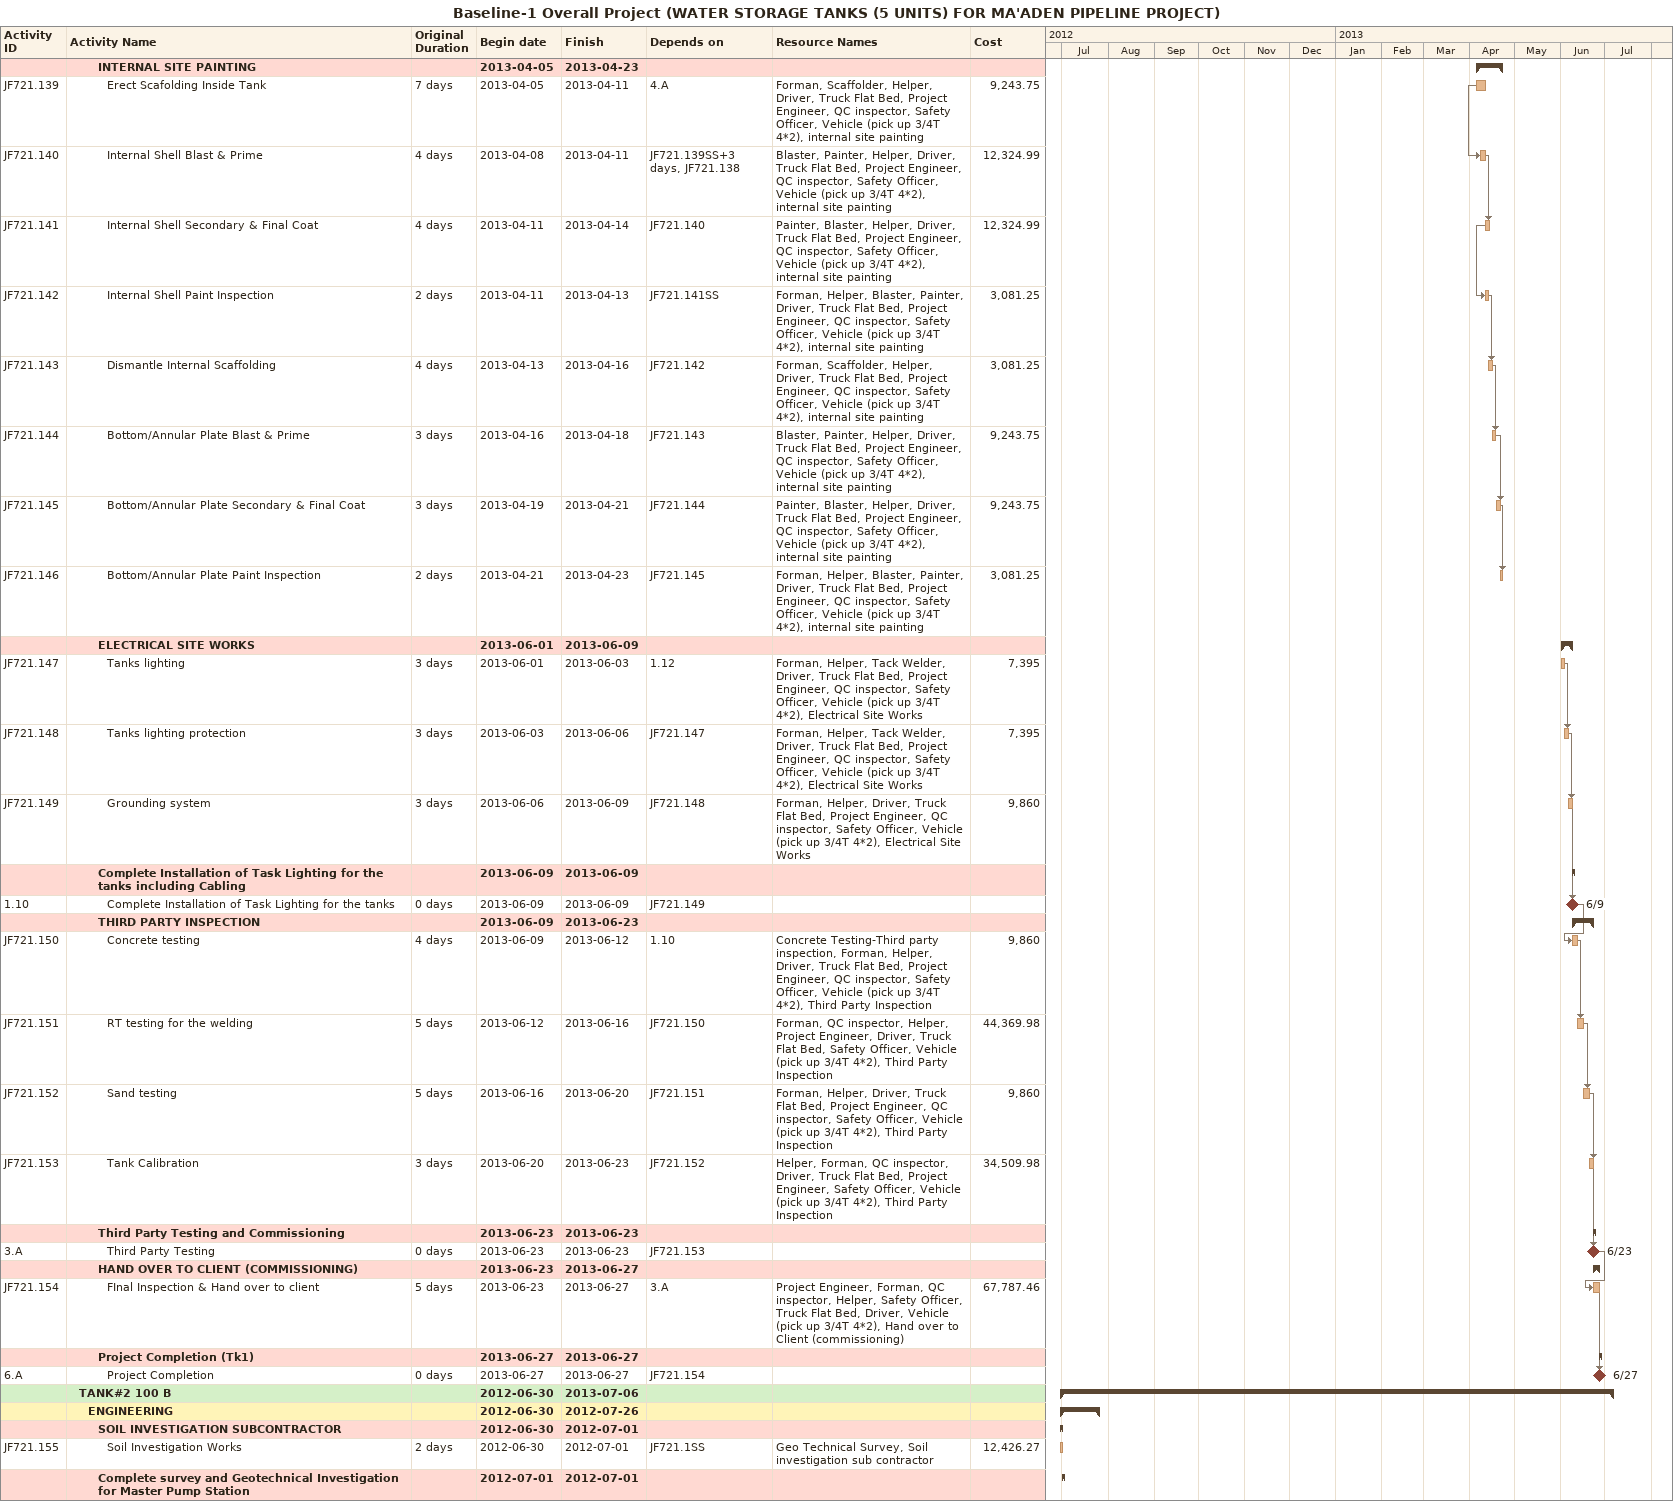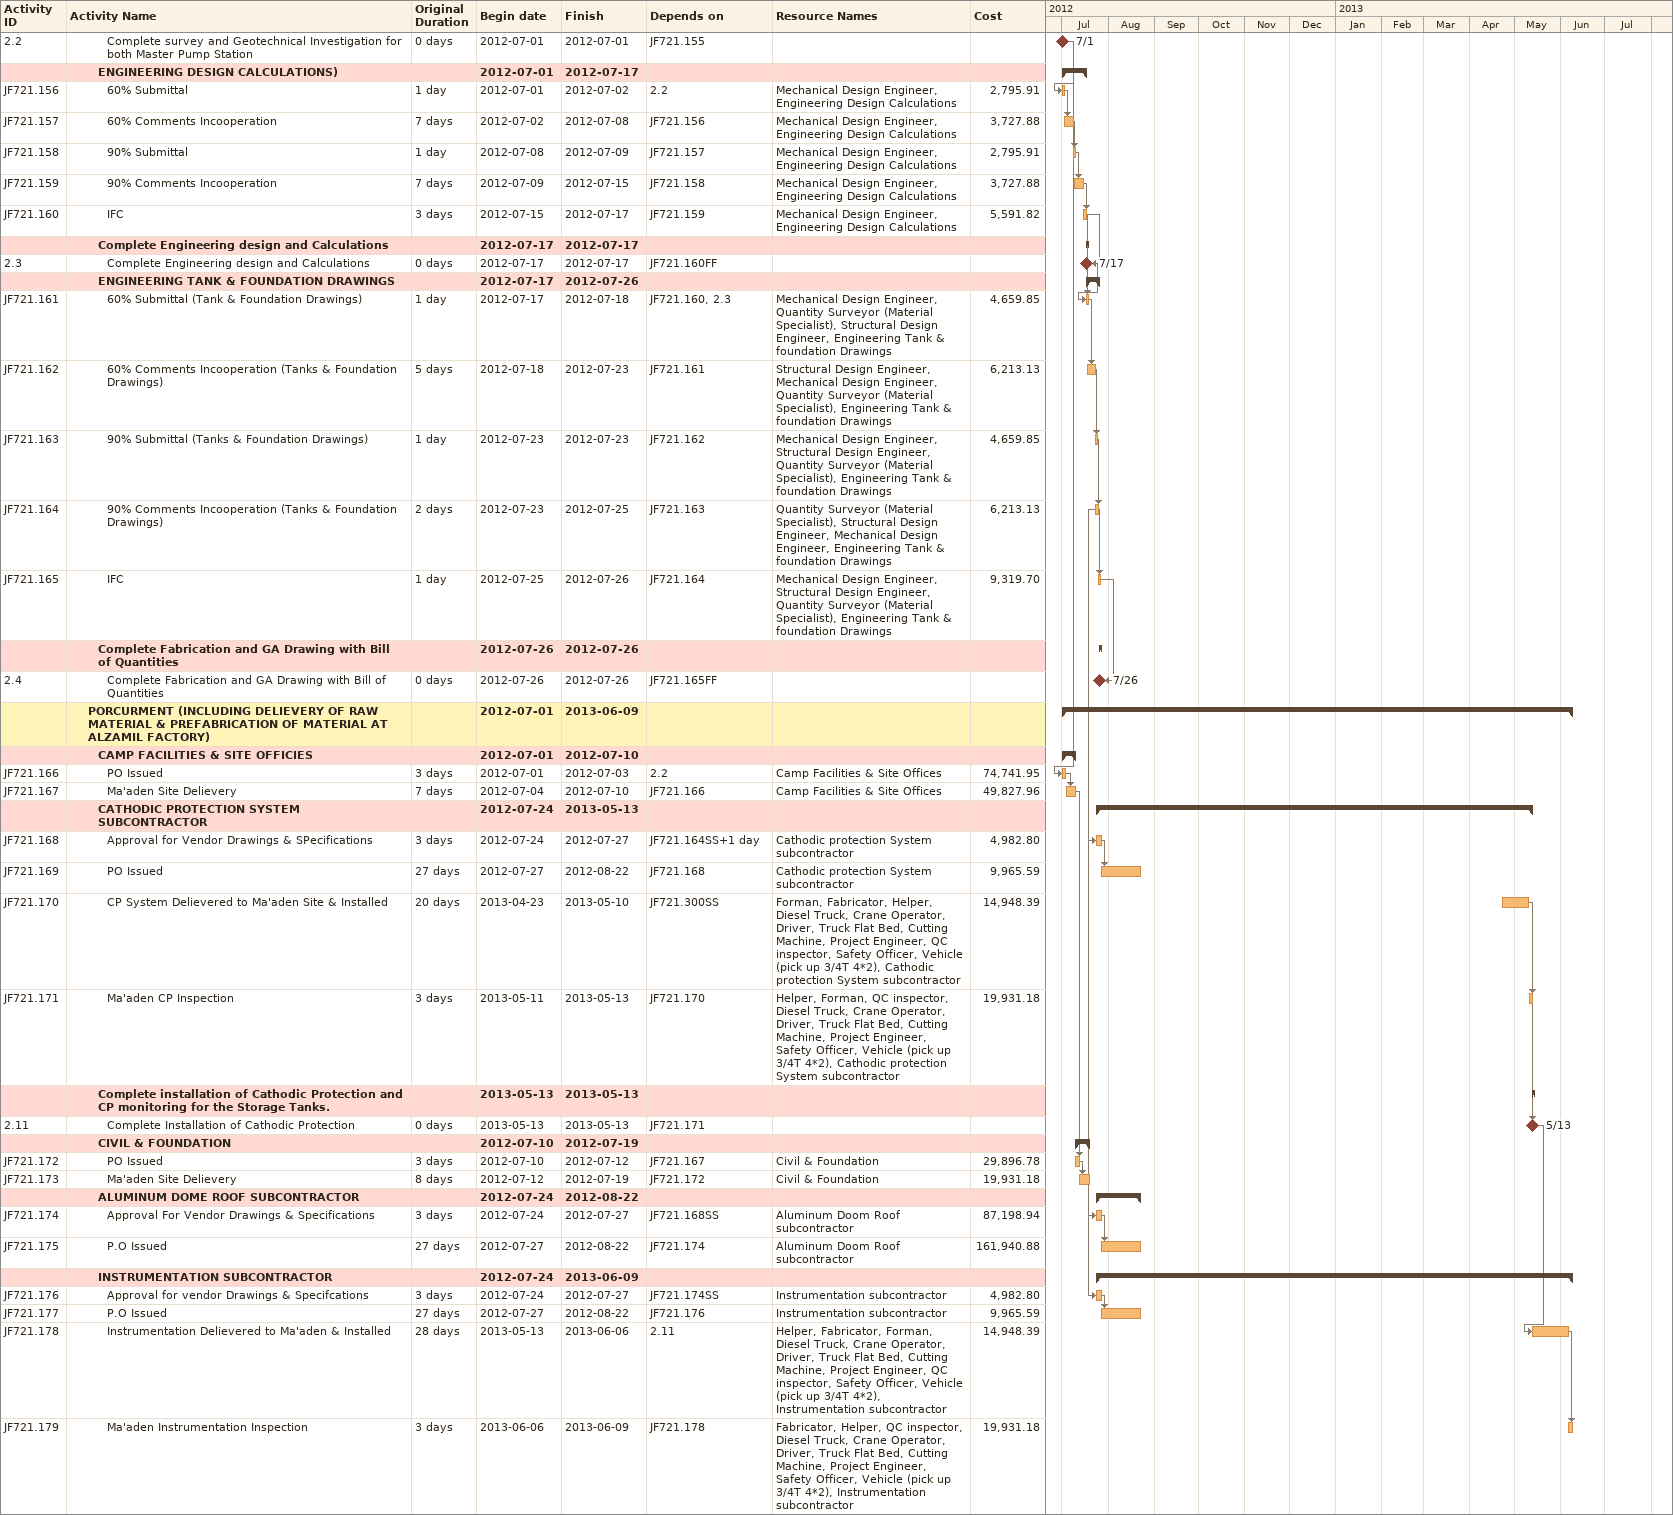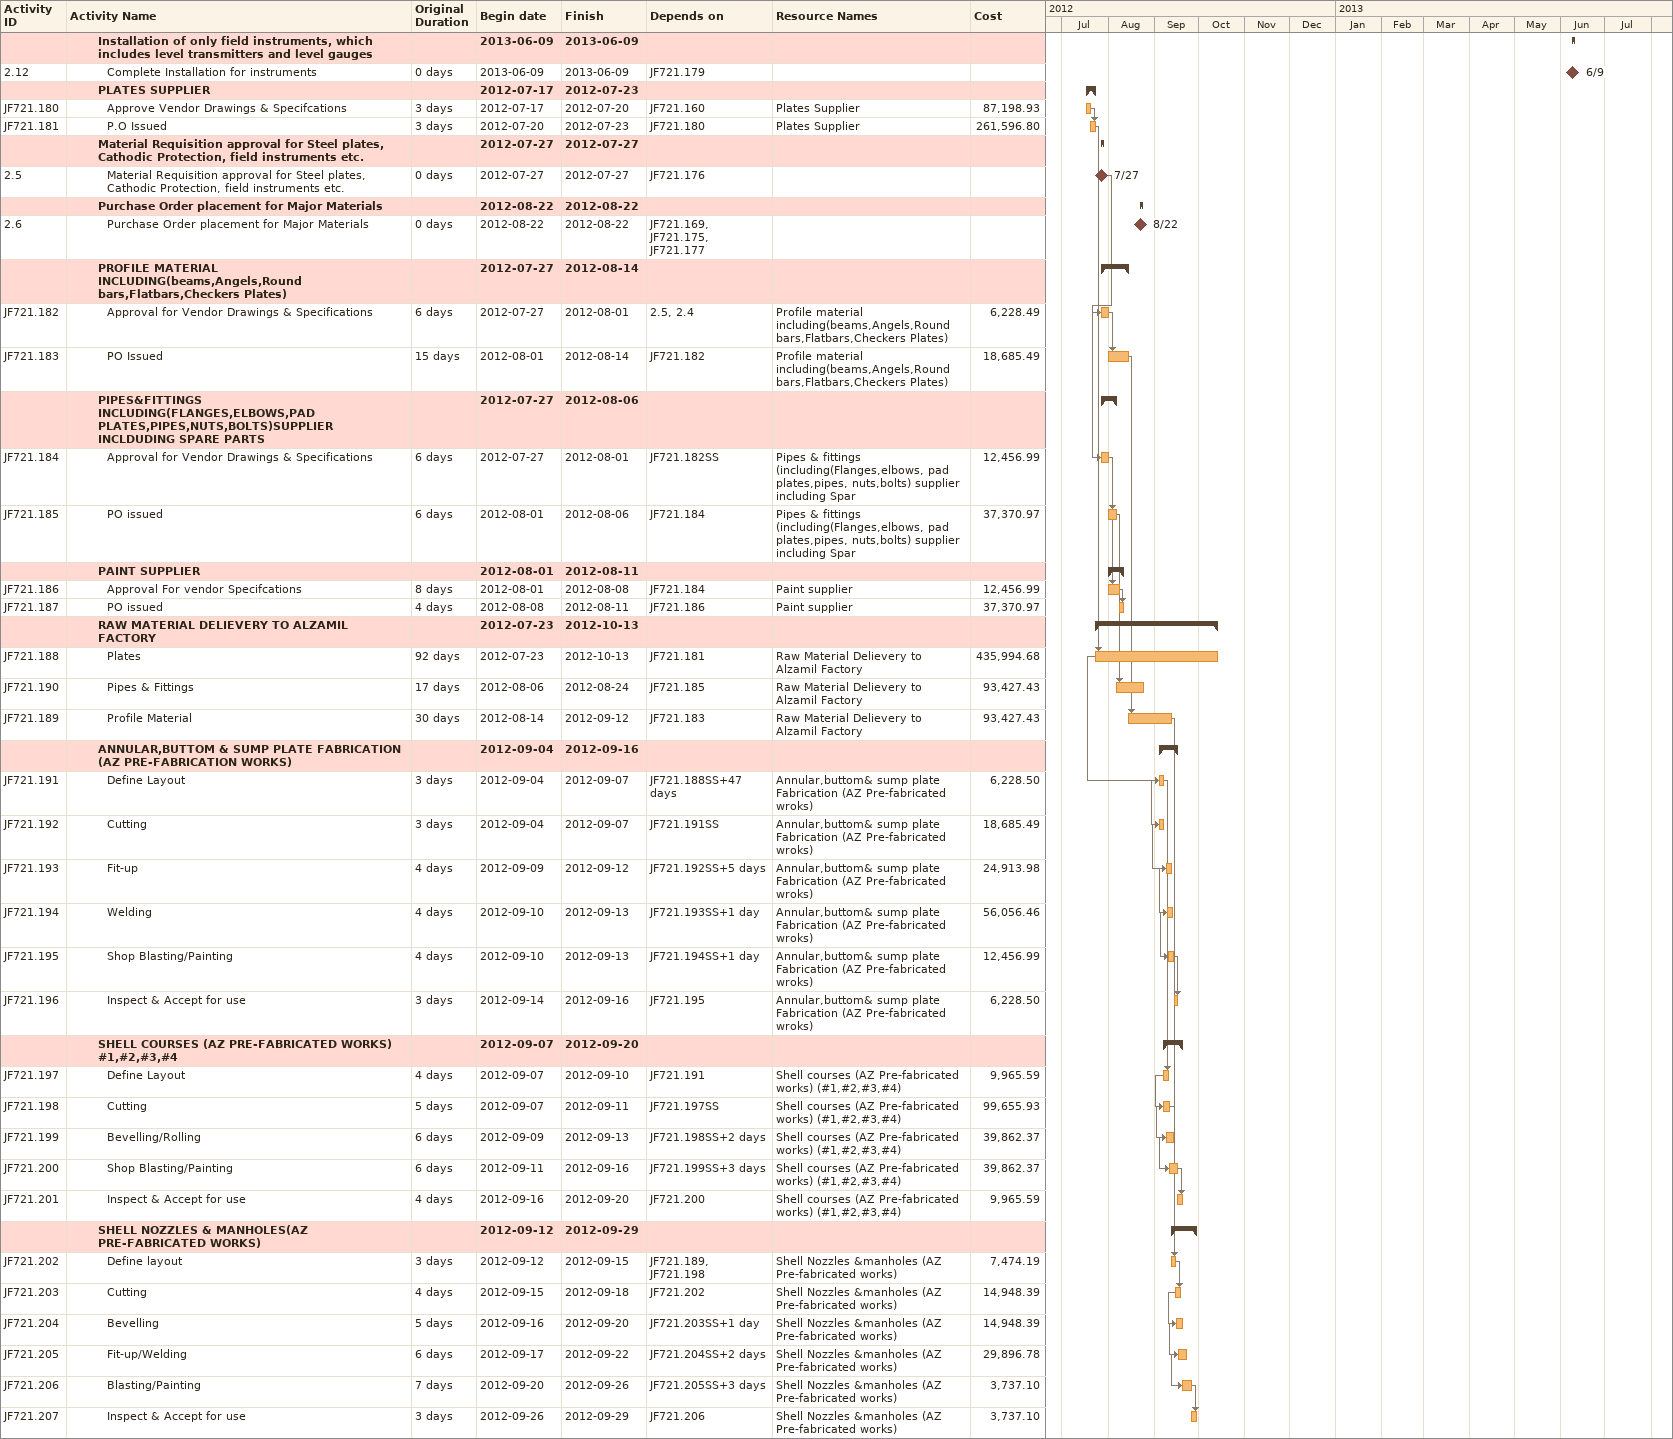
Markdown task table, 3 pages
Baseline-1 Overall Project (WATER STORAGE TANKS (5 UNITS) FOR MA'ADEN PIPELINE PROJECT)

| ID | Level | Task | Original duration | Start | Finish | Predecessors | Resources | Cost |
|---|---|---|---|---|---|---|---|---|
|  | 4 | **INTERNAL SITE PAINTING** |  | 2013-04-05 | 2013-04-23 |  |  |  |
| JF721.139 | 5 | Erect Scafolding Inside Tank | 7d | 2013-04-05 | 2013-04-11 | 4.A | Forman, Scaffolder, Helper, Driver, Truck Flat Bed, Project Engineer, QC inspector, Safety Officer, Vehicle (pick up 3/4T 4*2), internal site painting | 9243.75 |
| JF721.140 | 5 | Internal Shell Blast & Prime | 4d | 2013-04-08 | 2013-04-11 | JF721.139SS+3d, JF721.138 | Blaster, Painter, Helper, Driver, Truck Flat Bed, Project Engineer, QC inspector, Safety Officer, Vehicle (pick up 3/4T 4*2), internal site painting | 12324.99 |
| JF721.141 | 5 | Internal Shell Secondary & Final Coat | 4d | 2013-04-11 | 2013-04-14 | JF721.140 | Painter, Blaster, Helper, Driver, Truck Flat Bed, Project Engineer, QC inspector, Safety Officer, Vehicle (pick up 3/4T 4*2), internal site painting | 12324.99 |
| JF721.142 | 5 | Internal Shell Paint Inspection | 2d | 2013-04-11 | 2013-04-13 | JF721.141SS | Forman, Helper, Blaster, Painter, Driver, Truck Flat Bed, Project Engineer, QC inspector, Safety Officer, Vehicle (pick up 3/4T 4*2), internal site painting | 3081.25 |
| JF721.143 | 5 | Dismantle Internal Scaffolding | 4d | 2013-04-13 | 2013-04-16 | JF721.142 | Forman, Scaffolder, Helper, Driver, Truck Flat Bed, Project Engineer, QC inspector, Safety Officer, Vehicle (pick up 3/4T 4*2), internal site painting | 3081.25 |
| JF721.144 | 5 | Bottom/Annular Plate Blast & Prime | 3d | 2013-04-16 | 2013-04-18 | JF721.143 | Blaster, Painter, Helper, Driver, Truck Flat Bed, Project Engineer, QC inspector, Safety Officer, Vehicle (pick up 3/4T 4*2), internal site painting | 9243.75 |
| JF721.145 | 5 | Bottom/Annular Plate Secondary & Final Coat | 3d | 2013-04-19 | 2013-04-21 | JF721.144 | Painter, Blaster, Helper, Driver, Truck Flat Bed, Project Engineer, QC inspector, Safety Officer, Vehicle (pick up 3/4T 4*2), internal site painting | 9243.75 |
| JF721.146 | 5 | Bottom/Annular Plate Paint Inspection | 2d | 2013-04-21 | 2013-04-23 | JF721.145 | Forman, Helper, Blaster, Painter, Driver, Truck Flat Bed, Project Engineer, QC inspector, Safety Officer, Vehicle (pick up 3/4T 4*2), internal site painting | 3081.25 |
|  | 4 | **ELECTRICAL SITE WORKS** |  | 2013-06-01 | 2013-06-09 |  |  |  |
| JF721.147 | 5 | Tanks lighting | 3d | 2013-06-01 | 2013-06-03 | 1.12 | Forman, Helper, Tack Welder, Driver, Truck Flat Bed, Project Engineer, QC inspector, Safety Officer, Vehicle (pick up 3/4T 4*2), Electrical Site Works | 7395 |
| JF721.148 | 5 | Tanks lighting protection | 3d | 2013-06-03 | 2013-06-06 | JF721.147 | Forman, Helper, Tack Welder, Driver, Truck Flat Bed, Project Engineer, QC inspector, Safety Officer, Vehicle (pick up 3/4T 4*2), Electrical Site Works | 7395 |
| JF721.149 | 5 | Grounding system | 3d | 2013-06-06 | 2013-06-09 | JF721.148 | Forman, Helper, Driver, Truck Flat Bed, Project Engineer, QC inspector, Safety Officer, Vehicle (pick up 3/4T 4*2), Electrical Site Works | 9860 |
|  | 4 | **Complete Installation of Task Lighting for the tanks including Cabling** |  | 2013-06-09 | 2013-06-09 |  |  |  |
| 1.10 | 5 | Complete Installation of Task Lighting for the tanks | 0d | 2013-06-09 | 2013-06-09 | JF721.149 |  |  |
|  | 4 | **THIRD PARTY INSPECTION** |  | 2013-06-09 | 2013-06-23 |  |  |  |
| JF721.150 | 5 | Concrete testing | 4d | 2013-06-09 | 2013-06-12 | 1.10 | Concrete Testing-Third party inspection, Forman, Helper, Driver, Truck Flat Bed, Project Engineer, QC inspector, Safety Officer, Vehicle (pick up 3/4T 4*2), Third Party Inspection | 9860 |
| JF721.151 | 5 | RT testing for the welding | 5d | 2013-06-12 | 2013-06-16 | JF721.150 | Forman, QC inspector, Helper, Project Engineer, Driver, Truck Flat Bed, Safety Officer, Vehicle (pick up 3/4T 4*2), Third Party Inspection | 44369.98 |
| JF721.152 | 5 | Sand testing | 5d | 2013-06-16 | 2013-06-20 | JF721.151 | Forman, Helper, Driver, Truck Flat Bed, Project Engineer, QC inspector, Safety Officer, Vehicle (pick up 3/4T 4*2), Third Party Inspection | 9860 |
| JF721.153 | 5 | Tank Calibration | 3d | 2013-06-20 | 2013-06-23 | JF721.152 | Helper, Forman, QC inspector, Driver, Truck Flat Bed, Project Engineer, Safety Officer, Vehicle (pick up 3/4T 4*2), Third Party Inspection | 34509.98 |
|  | 4 | **Third Party Testing and Commissioning** |  | 2013-06-23 | 2013-06-23 |  |  |  |
| 3.A | 5 | Third Party Testing | 0d | 2013-06-23 | 2013-06-23 | JF721.153 |  |  |
|  | 4 | **HAND OVER TO CLIENT (COMMISSIONING)** |  | 2013-06-23 | 2013-06-27 |  |  |  |
| JF721.154 | 5 | FInal Inspection & Hand over to client | 5d | 2013-06-23 | 2013-06-27 | 3.A | Project Engineer, Forman, QC inspector, Helper, Safety Officer, Truck Flat Bed, Driver, Vehicle (pick up 3/4T 4*2), Hand over to Client (commissioning) | 67787.46 |
|  | 4 | **Project Completion (Tk1)** |  | 2013-06-27 | 2013-06-27 |  |  |  |
| 6.A | 5 | Project Completion | 0d | 2013-06-27 | 2013-06-27 | JF721.154 |  |  |
|  | 2 | **TANK#2 100 B** |  | 2012-06-30 | 2013-07-06 |  |  |  |
|  | 3 | **ENGINEERING** |  | 2012-06-30 | 2012-07-26 |  |  |  |
|  | 4 | **SOIL INVESTIGATION SUBCONTRACTOR** |  | 2012-06-30 | 2012-07-01 |  |  |  |
| JF721.155 | 5 | Soil Investigation Works | 2d | 2012-06-30 | 2012-07-01 | JF721.1SS | Geo Technical Survey, Soil investigation sub contractor | 12426.27 |
|  | 4 | **Complete survey and Geotechnical Investigation for Master Pump Station** |  | 2012-07-01 | 2012-07-01 |  |  |  |
| 2.2 | 5 | Complete survey and Geotechnical Investigation for both Master Pump Station | 0d | 2012-07-01 | 2012-07-01 | JF721.155 |  |  |
|  | 4 | **ENGINEERING DESIGN CALCULATIONS)** |  | 2012-07-01 | 2012-07-17 |  |  |  |
| JF721.156 | 5 | 60% Submittal | 1d | 2012-07-01 | 2012-07-02 | 2.2 | Mechanical Design Engineer, Engineering Design Calculations | 2795.91 |
| JF721.157 | 5 | 60% Comments Incooperation | 7d | 2012-07-02 | 2012-07-08 | JF721.156 | Mechanical Design Engineer, Engineering Design Calculations | 3727.88 |
| JF721.158 | 5 | 90% Submittal | 1d | 2012-07-08 | 2012-07-09 | JF721.157 | Mechanical Design Engineer, Engineering Design Calculations | 2795.91 |
| JF721.159 | 5 | 90% Comments Incooperation | 7d | 2012-07-09 | 2012-07-15 | JF721.158 | Mechanical Design Engineer, Engineering Design Calculations | 3727.88 |
| JF721.160 | 5 | IFC | 3d | 2012-07-15 | 2012-07-17 | JF721.159 | Mechanical Design Engineer, Engineering Design Calculations | 5591.82 |
|  | 4 | **Complete Engineering design and Calculations** |  | 2012-07-17 | 2012-07-17 |  |  |  |
| 2.3 | 5 | Complete Engineering design and Calculations | 0d | 2012-07-17 | 2012-07-17 | JF721.160FF |  |  |
|  | 4 | **ENGINEERING TANK & FOUNDATION DRAWINGS** |  | 2012-07-17 | 2012-07-26 |  |  |  |
| JF721.161 | 5 | 60% Submittal (Tank & Foundation Drawings) | 1d | 2012-07-17 | 2012-07-18 | JF721.160, 2.3 | Mechanical Design Engineer, Quantity Surveyor (Material Specialist), Structural Design Engineer, Engineering Tank & foundation Drawings | 4659.85 |
| JF721.162 | 5 | 60% Comments Incooperation (Tanks & Foundation Drawings) | 5d | 2012-07-18 | 2012-07-23 | JF721.161 | Structural Design Engineer, Mechanical Design Engineer, Quantity Surveyor (Material Specialist), Engineering Tank & foundation Drawings | 6213.13 |
| JF721.163 | 5 | 90% Submittal (Tanks & Foundation Drawings) | 1d | 2012-07-23 | 2012-07-23 | JF721.162 | Mechanical Design Engineer, Structural Design Engineer, Quantity Surveyor (Material Specialist), Engineering Tank & foundation Drawings | 4659.85 |
| JF721.164 | 5 | 90% Comments Incooperation (Tanks & Foundation Drawings) | 2d | 2012-07-23 | 2012-07-25 | JF721.163 | Quantity Surveyor (Material Specialist), Structural Design Engineer, Mechanical Design Engineer, Engineering Tank & foundation Drawings | 6213.13 |
| JF721.165 | 5 | IFC | 1d | 2012-07-25 | 2012-07-26 | JF721.164 | Mechanical Design Engineer, Structural Design Engineer, Quantity Surveyor (Material Specialist), Engineering Tank & foundation Drawings | 9319.70 |
|  | 4 | **Complete Fabrication and GA Drawing with Bill of Quantities** |  | 2012-07-26 | 2012-07-26 |  |  |  |
| 2.4 | 5 | Complete Fabrication and GA Drawing with Bill of Quantities | 0d | 2012-07-26 | 2012-07-26 | JF721.165FF |  |  |
|  | 3 | **PORCURMENT (INCLUDING DELIEVERY OF RAW MATERIAL & PREFABRICATION OF MATERIAL AT ALZAMIL FACTORY)** |  | 2012-07-01 | 2013-06-09 |  |  |  |
|  | 4 | **CAMP FACILITIES & SITE OFFICIES** |  | 2012-07-01 | 2012-07-10 |  |  |  |
| JF721.166 | 5 | PO Issued | 3d | 2012-07-01 | 2012-07-03 | 2.2 | Camp Facilities & Site Offices | 74741.95 |
| JF721.167 | 5 | Ma'aden Site Delievery | 7d | 2012-07-04 | 2012-07-10 | JF721.166 | Camp Facilities & Site Offices | 49827.96 |
|  | 4 | **CATHODIC PROTECTION SYSTEM SUBCONTRACTOR** |  | 2012-07-24 | 2013-05-13 |  |  |  |
| JF721.168 | 5 | Approval for Vendor Drawings & SPecifications | 3d | 2012-07-24 | 2012-07-27 | JF721.164SS+1d | Cathodic protection System subcontractor | 4982.80 |
| JF721.169 | 5 | PO Issued | 27d | 2012-07-27 | 2012-08-22 | JF721.168 | Cathodic protection System subcontractor | 9965.59 |
| JF721.170 | 5 | CP System Delievered to Ma'aden Site & Installed | 20d | 2013-04-23 | 2013-05-10 | JF721.300SS | Forman, Fabricator, Helper, Diesel Truck, Crane Operator, Driver, Truck Flat Bed, Cutting Machine, Project Engineer, QC inspector, Safety Officer, Vehicle (pick up 3/4T 4*2), Cathodic protection System subcontractor | 14948.39 |
| JF721.171 | 5 | Ma'aden CP Inspection | 3d | 2013-05-11 | 2013-05-13 | JF721.170 | Helper, Forman, QC inspector, Diesel Truck, Crane Operator, Driver, Truck Flat Bed, Cutting Machine, Project Engineer, Safety Officer, Vehicle (pick up 3/4T 4*2), Cathodic protection System subcontractor | 19931.18 |
|  | 4 | **Complete installation of Cathodic Protection and CP monitoring for the Storage Tanks.** |  | 2013-05-13 | 2013-05-13 |  |  |  |
| 2.11 | 5 | Complete Installation of Cathodic Protection | 0d | 2013-05-13 | 2013-05-13 | JF721.171 |  |  |
|  | 4 | **CIVIL & FOUNDATION** |  | 2012-07-10 | 2012-07-19 |  |  |  |
| JF721.172 | 5 | PO Issued | 3d | 2012-07-10 | 2012-07-12 | JF721.167 | Civil & Foundation | 29896.78 |
| JF721.173 | 5 | Ma'aden Site Delievery | 8d | 2012-07-12 | 2012-07-19 | JF721.172 | Civil & Foundation | 19931.18 |
|  | 4 | **ALUMINUM DOME ROOF SUBCONTRACTOR** |  | 2012-07-24 | 2012-08-22 |  |  |  |
| JF721.174 | 5 | Approval For Vendor Drawings & Specifications | 3d | 2012-07-24 | 2012-07-27 | JF721.168SS | Aluminum Doom Roof subcontractor | 87198.94 |
| JF721.175 | 5 | P.O Issued | 27d | 2012-07-27 | 2012-08-22 | JF721.174 | Aluminum Doom Roof subcontractor | 161940.88 |
|  | 4 | **INSTRUMENTATION SUBCONTRACTOR** |  | 2012-07-24 | 2013-06-09 |  |  |  |
| JF721.176 | 5 | Approval for vendor Drawings & Specifcations | 3d | 2012-07-24 | 2012-07-27 | JF721.174SS | Instrumentation subcontractor | 4982.80 |
| JF721.177 | 5 | P.O Issued | 27d | 2012-07-27 | 2012-08-22 | JF721.176 | Instrumentation subcontractor | 9965.59 |
| JF721.178 | 5 | Instrumentation Delievered to Ma'aden & Installed | 28d | 2013-05-13 | 2013-06-06 | 2.11 | Helper, Fabricator, Forman, Diesel Truck, Crane Operator, Driver, Truck Flat Bed, Cutting Machine, Project Engineer, QC inspector, Safety Officer, Vehicle (pick up 3/4T 4*2), Instrumentation subcontractor | 14948.39 |
| JF721.179 | 5 | Ma'aden Instrumentation Inspection | 3d | 2013-06-06 | 2013-06-09 | JF721.178 | Fabricator, Helper, QC inspector, Diesel Truck, Crane Operator, Driver, Truck Flat Bed, Cutting Machine, Project Engineer, Safety Officer, Vehicle (pick up 3/4T 4*2), Instrumentation subcontractor | 19931.18 |
|  | 4 | **Installation of only field instruments, which includes level transmitters and level gauges** |  | 2013-06-09 | 2013-06-09 |  |  |  |
| 2.12 | 5 | Complete Installation for instruments | 0d | 2013-06-09 | 2013-06-09 | JF721.179 |  |  |
|  | 4 | **PLATES SUPPLIER** |  | 2012-07-17 | 2012-07-23 |  |  |  |
| JF721.180 | 5 | Approve Vendor Drawings & Specifcations | 3d | 2012-07-17 | 2012-07-20 | JF721.160 | Plates Supplier | 87198.93 |
| JF721.181 | 5 | P.O Issued | 3d | 2012-07-20 | 2012-07-23 | JF721.180 | Plates Supplier | 261596.80 |
|  | 4 | **Material Requisition approval for Steel plates, Cathodic Protection, field instruments etc.** |  | 2012-07-27 | 2012-07-27 |  |  |  |
| 2.5 | 5 | Material Requisition approval for Steel plates, Cathodic Protection, field instruments etc. | 0d | 2012-07-27 | 2012-07-27 | JF721.176 |  |  |
|  | 4 | **Purchase Order placement for Major Materials** |  | 2012-08-22 | 2012-08-22 |  |  |  |
| 2.6 | 5 | Purchase Order placement for Major Materials | 0d | 2012-08-22 | 2012-08-22 | JF721.169, JF721.175, JF721.177 |  |  |
|  | 4 | **PROFILE MATERIAL INCLUDING(beams,Angels,Round bars,Flatbars,Checkers Plates)** |  | 2012-07-27 | 2012-08-14 |  |  |  |
| JF721.182 | 5 | Approval for Vendor Drawings & Specifications | 6d | 2012-07-27 | 2012-08-01 | 2.5, 2.4 | Profile material including(beams,Angels,Round bars,Flatbars,Checkers Plates) | 6228.49 |
| JF721.183 | 5 | PO Issued | 15d | 2012-08-01 | 2012-08-14 | JF721.182 | Profile material including(beams,Angels,Round bars,Flatbars,Checkers Plates) | 18685.49 |
|  | 4 | **PIPES&FITTINGS INCLUDING(FLANGES,ELBOWS,PAD PLATES,PIPES,NUTS,BOLTS)SUPPLIER INCLDUDING SPARE PARTS** |  | 2012-07-27 | 2012-08-06 |  |  |  |
| JF721.184 | 5 | Approval for Vendor Drawings & Specifications | 6d | 2012-07-27 | 2012-08-01 | JF721.182SS | Pipes & fittings (including(Flanges,elbows, pad plates,pipes, nuts,bolts) supplier including Spar | 12456.99 |
| JF721.185 | 5 | PO issued | 6d | 2012-08-01 | 2012-08-06 | JF721.184 | Pipes & fittings (including(Flanges,elbows, pad plates,pipes, nuts,bolts) supplier including Spar | 37370.97 |
|  | 4 | **PAINT SUPPLIER** |  | 2012-08-01 | 2012-08-11 |  |  |  |
| JF721.186 | 5 | Approval For vendor Specifcations | 8d | 2012-08-01 | 2012-08-08 | JF721.184 | Paint supplier | 12456.99 |
| JF721.187 | 5 | PO issued | 4d | 2012-08-08 | 2012-08-11 | JF721.186 | Paint supplier | 37370.97 |
|  | 4 | **RAW MATERIAL DELIEVERY TO ALZAMIL FACTORY** |  | 2012-07-23 | 2012-10-13 |  |  |  |
| JF721.188 | 5 | Plates | 92d | 2012-07-23 | 2012-10-13 | JF721.181 | Raw Material Delievery to Alzamil Factory | 435994.68 |
| JF721.190 | 5 | Pipes & Fittings | 17d | 2012-08-06 | 2012-08-24 | JF721.185 | Raw Material Delievery to Alzamil Factory | 93427.43 |
| JF721.189 | 5 | Profile Material | 30d | 2012-08-14 | 2012-09-12 | JF721.183 | Raw Material Delievery to Alzamil Factory | 93427.43 |
|  | 4 | **ANNULAR,BUTTOM & SUMP PLATE FABRICATION (AZ PRE-FABRICATION WORKS)** |  | 2012-09-04 | 2012-09-16 |  |  |  |
| JF721.191 | 5 | Define Layout | 3d | 2012-09-04 | 2012-09-07 | JF721.188SS+47d | Annular,buttom& sump plate Fabrication (AZ Pre-fabricated wroks) | 6228.50 |
| JF721.192 | 5 | Cutting | 3d | 2012-09-04 | 2012-09-07 | JF721.191SS | Annular,buttom& sump plate Fabrication (AZ Pre-fabricated wroks) | 18685.49 |
| JF721.193 | 5 | Fit-up | 4d | 2012-09-09 | 2012-09-12 | JF721.192SS+5d | Annular,buttom& sump plate Fabrication (AZ Pre-fabricated wroks) | 24913.98 |
| JF721.194 | 5 | Welding | 4d | 2012-09-10 | 2012-09-13 | JF721.193SS+1d | Annular,buttom& sump plate Fabrication (AZ Pre-fabricated wroks) | 56056.46 |
| JF721.195 | 5 | Shop Blasting/Painting | 4d | 2012-09-10 | 2012-09-13 | JF721.194SS+1d | Annular,buttom& sump plate Fabrication (AZ Pre-fabricated wroks) | 12456.99 |
| JF721.196 | 5 | Inspect & Accept for use | 3d | 2012-09-14 | 2012-09-16 | JF721.195 | Annular,buttom& sump plate Fabrication (AZ Pre-fabricated wroks) | 6228.50 |
|  | 4 | **SHELL COURSES (AZ PRE-FABRICATED WORKS) #1,#2,#3,#4** |  | 2012-09-07 | 2012-09-20 |  |  |  |
| JF721.197 | 5 | Define Layout | 4d | 2012-09-07 | 2012-09-10 | JF721.191 | Shell courses (AZ Pre-fabricated works) (#1,#2,#3,#4) | 9965.59 |
| JF721.198 | 5 | Cutting | 5d | 2012-09-07 | 2012-09-11 | JF721.197SS | Shell courses (AZ Pre-fabricated works) (#1,#2,#3,#4) | 99655.93 |
| JF721.199 | 5 | Bevelling/Rolling | 6d | 2012-09-09 | 2012-09-13 | JF721.198SS+2d | Shell courses (AZ Pre-fabricated works) (#1,#2,#3,#4) | 39862.37 |
| JF721.200 | 5 | Shop Blasting/Painting | 6d | 2012-09-11 | 2012-09-16 | JF721.199SS+3d | Shell courses (AZ Pre-fabricated works) (#1,#2,#3,#4) | 39862.37 |
| JF721.201 | 5 | Inspect & Accept for use | 4d | 2012-09-16 | 2012-09-20 | JF721.200 | Shell courses (AZ Pre-fabricated works) (#1,#2,#3,#4) | 9965.59 |
|  | 4 | **SHELL NOZZLES & MANHOLES(AZ PRE-FABRICATED WORKS)** |  | 2012-09-12 | 2012-09-29 |  |  |  |
| JF721.202 | 5 | Define layout | 3d | 2012-09-12 | 2012-09-15 | JF721.189, JF721.198 | Shell Nozzles &manholes (AZ Pre-fabricated works) | 7474.19 |
| JF721.203 | 5 | Cutting | 4d | 2012-09-15 | 2012-09-18 | JF721.202 | Shell Nozzles &manholes (AZ Pre-fabricated works) | 14948.39 |
| JF721.204 | 5 | Bevelling | 5d | 2012-09-16 | 2012-09-20 | JF721.203SS+1d | Shell Nozzles &manholes (AZ Pre-fabricated works) | 14948.39 |
| JF721.205 | 5 | Fit-up/Welding | 6d | 2012-09-17 | 2012-09-22 | JF721.204SS+2d | Shell Nozzles &manholes (AZ Pre-fabricated works) | 29896.78 |
| JF721.206 | 5 | Blasting/Painting | 7d | 2012-09-20 | 2012-09-26 | JF721.205SS+3d | Shell Nozzles &manholes (AZ Pre-fabricated works) | 3737.10 |
| JF721.207 | 5 | Inspect & Accept for use | 3d | 2012-09-26 | 2012-09-29 | JF721.206 | Shell Nozzles &manholes (AZ Pre-fabricated works) | 3737.10 |
